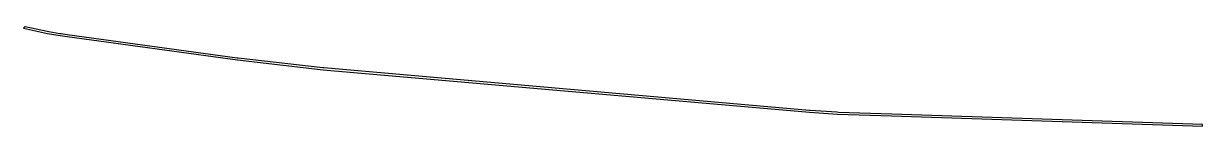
# Model space of a CAD drawing. Header units: metres. Extents: x -13.4 to -0.5, y -15.2 to -14.1.
import ezdxf

# ---------------------------------------------------------------- set-up
doc = ezdxf.new("R2010")
doc.units = ezdxf.units.M

msp = doc.modelspace()

# ---------------------------------------------------------------- linework, layer by layer
for p, q in [((-13.4024, -14.0954), (-13.4193, -14.1122)), ((-13.4193, -14.1122), (-13.1555, -14.1682)), ((-13.1608, -14.1467), (-13.4024, -14.0954)), ((-13.1429, -14.1501), (-13.1608, -14.1467)), ((-13.1555, -14.1682), (-13.0166, -14.1923)), ((-13.0205, -14.1714), (-13.1429, -14.1501)), ((-13.0062, -14.1736), (-13.0205, -14.1714)), ((-13.0166, -14.1923), (-12.9429, -14.2029)), ((-12.9418, -14.1829), (-13.0062, -14.1736)), ((-12.9429, -14.2029), (-11.0735, -14.4596)), ((-11.0763, -14.439), (-12.9418, -14.1829)), ((-11.0654, -14.4404), (-11.0763, -14.439)), ((-11.0735, -14.4596), (-10.1333, -14.5671)), ((-10.138, -14.5465), (-11.0654, -14.4404)), ((-10.1251, -14.5478), (-10.138, -14.5465)), ((-10.1333, -14.5671), (-4.79822, -15.0345)), ((-4.80124, -15.0142), (-10.1251, -14.5478)), ((-4.79156, -15.0149), (-4.80124, -15.0142)), ((-4.79822, -15.0345), (-4.49251, -15.0552)), ((-4.50058, -15.0346), (-4.79156, -15.0149)), ((-4.48303, -15.0355), (-4.50058, -15.0346)), ((-4.49251, -15.0552), (-3.89893, -15.0741)), ((-3.89825, -15.0541), (-4.48303, -15.0355)), ((-3.89893, -15.0741), (-0.490005, -15.1875)), ((-0.490005, -15.1675), (-3.89825, -15.0541)), ((-0.490005, -15.1875), (-0.490005, -15.1675))]:
    msp.add_line(p, q)

doc.saveas('drawing.dxf')
